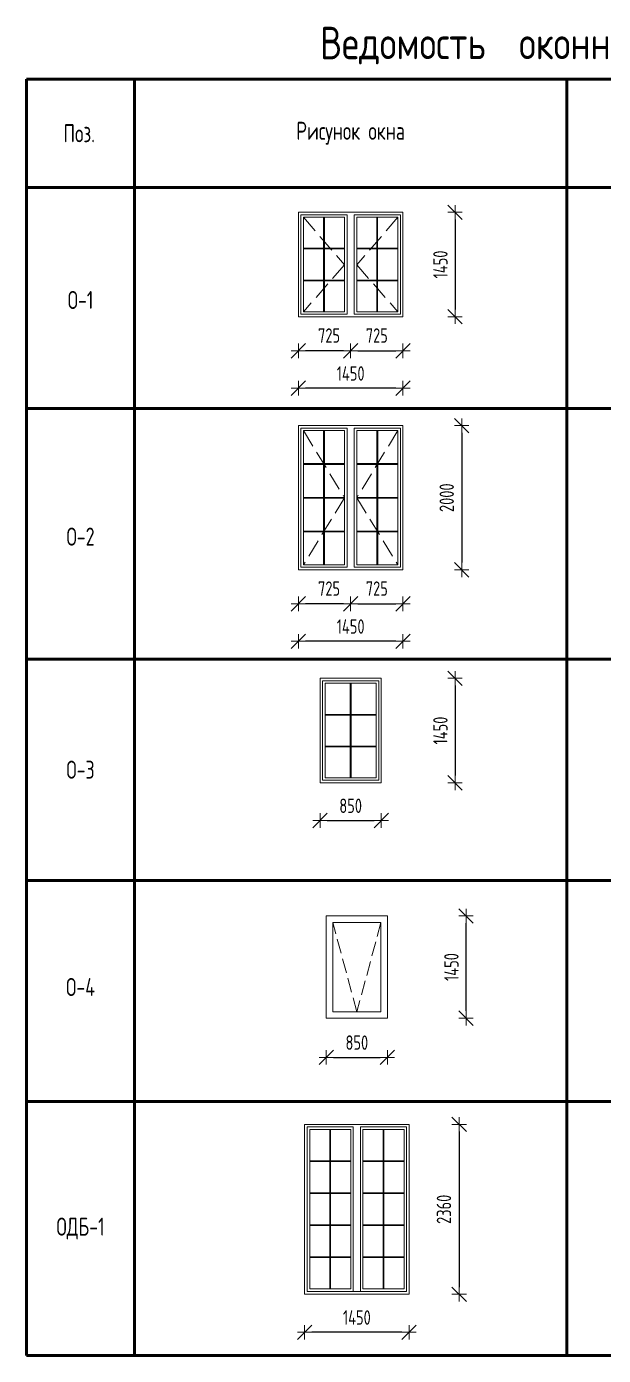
# Model space of a CAD drawing. Header units: millimetres. Extents: x -56498 to 234605, y -296269 to -29969.
# Drawn here: x 153500 to 161510, y -256886 to -238459 of the extents above; entities that cross this region are included whole.
import ezdxf
from ezdxf.enums import TextEntityAlignment as Align

# ---------------------------------------------------------------- set-up
doc = ezdxf.new("R2010")
doc.units = ezdxf.units.MM
doc.header["$LTSCALE"] = 100
doc.header["$PDMODE"] = 35
doc.linetypes.add('GOST2.303 4', pattern=[7, 5, -2, 0])
for name, color, linetype, lineweight in [('0.5', 7, 'Continuous', 50), ('Примітки 0.09', 200, 'Continuous', 9), ('Розміри 0.09', 5, 'Continuous', 9), ('Штрихові 0.18', 7, 'GOST2.303 4', 18), ('Штрихування 0.09', 253, 'Continuous', 9)]:
    doc.layers.add(name, color=color, linetype=linetype, lineweight=lineweight)
doc.styles.add('GOST 2.304', font='CS_Gost2304.shx')
doc.styles.add('SPDS', font='SPDS.shx', dxfattribs={"width": 0.9})
doc.dimstyles.new('Размерные цепочки', dxfattribs={"dimscale": 100, "dimtxt": 2, "dimasz": 1, "dimexe": 2, "dimexo": 2, "dimgap": 1, "dimtad": 1, "dimdec": 0, "dimzin": 0, "dimdsep": 46, "dimtxsty": 'SPDS', "dimblk": 'dblk_0', "dimcen": 2, "dimdle": 1.5, "dimse1": 1, "dimse2": 1, "dimadec": 0, "dimazin": 0, "dimtfac": 1, "dimtdec": 0, "dimtix": 1, "dimtmove": 2, "dimatfit": 3, "dimfxl": 0, "dimtolj": 1, "dimtzin": 0, "dimarcsym": 0})

# ---------------------------------------------------------------- blocks, each defined once
blk = doc.blocks.new('dblk_0')
at = {"color": 0, "linetype": 'ByBlock'}
for p, q in [((1, 1), (-1, -1)), ((-1, 0), (1, 0)), ((0, 1), (0, -1))]:
    blk.add_line(p, q, dxfattribs=at)
blk = doc.blocks.new('*D405')
at = {"layer": 'Defpoints', "color": 0, "ltscale": 100, "transparency": 16777216}
for p in [(157275, -242483), (158000, -242483), (157275, -242955)]:
    blk.add_point(p, dxfattribs=at)
at = {"layer": 'Розміри 0.09', "color": 0, "lineweight": -2, "ltscale": 100, "transparency": 16777216}
blk.add_line((157900, -242955), (157375, -242955), dxfattribs=at)
at = {"layer": 'Розміри 0.09', "color": 0, "lineweight": -2, "ltscale": 100, "transparency": 16777216, "xscale": 100, "yscale": 100, "zscale": 100, "rotation": 180}
blk.add_blockref('dblk_0', (157275, -242955), dxfattribs=at)
at = {"layer": 'Розміри 0.09', "color": 0, "lineweight": -2, "ltscale": 100, "transparency": 16777216, "xscale": 100, "yscale": 100, "zscale": 100}
blk.add_blockref('dblk_0', (158000, -242955), dxfattribs=at)
at = {"layer": 'Розміри 0.09', "color": 0, "ltscale": 100, "transparency": 16777216, "insert": (157700, -242743), "char_height": 200, "attachment_point": 5, "style": 'SPDS'}
blk.add_mtext('\\A1;725', dxfattribs=at)
blk = doc.blocks.new('*D406')
at = {"layer": 'Defpoints', "color": 0, "ltscale": 100, "transparency": 16777216}
for p in [(158000, -242483), (158725, -242483), (158725, -242955)]:
    blk.add_point(p, dxfattribs=at)
at = {"layer": 'Розміри 0.09', "color": 0, "lineweight": -2, "ltscale": 100, "transparency": 16777216}
blk.add_line((158100, -242955), (158625, -242955), dxfattribs=at)
at = {"layer": 'Розміри 0.09', "color": 0, "lineweight": -2, "ltscale": 100, "transparency": 16777216, "xscale": 100, "yscale": 100, "zscale": 100, "rotation": 180}
blk.add_blockref('dblk_0', (158000, -242955), dxfattribs=at)
at = {"layer": 'Розміри 0.09', "color": 0, "lineweight": -2, "ltscale": 100, "transparency": 16777216, "xscale": 100, "yscale": 100, "zscale": 100}
blk.add_blockref('dblk_0', (158725, -242955), dxfattribs=at)
at = {"layer": 'Розміри 0.09', "color": 0, "ltscale": 100, "transparency": 16777216, "insert": (158363, -242743), "char_height": 200, "attachment_point": 5, "style": 'SPDS'}
blk.add_mtext('\\A1;725', dxfattribs=at)
blk = doc.blocks.new('*D407')
at = {"layer": 'Defpoints', "color": 0, "ltscale": 100, "transparency": 16777216}
for p in [(157275, -242483), (158725, -242483), (157275, -243473)]:
    blk.add_point(p, dxfattribs=at)
at = {"layer": 'Розміри 0.09', "color": 0, "lineweight": -2, "ltscale": 100, "transparency": 16777216}
blk.add_line((158625, -243473), (157375, -243473), dxfattribs=at)
at = {"layer": 'Розміри 0.09', "color": 0, "lineweight": -2, "ltscale": 100, "transparency": 16777216, "xscale": 100, "yscale": 100, "zscale": 100, "rotation": 180}
blk.add_blockref('dblk_0', (157275, -243473), dxfattribs=at)
at = {"layer": 'Розміри 0.09', "color": 0, "lineweight": -2, "ltscale": 100, "transparency": 16777216, "xscale": 100, "yscale": 100, "zscale": 100}
blk.add_blockref('dblk_0', (158725, -243473), dxfattribs=at)
at = {"layer": 'Розміри 0.09', "color": 0, "ltscale": 100, "transparency": 16777216, "insert": (158000, -243269), "char_height": 200, "attachment_point": 5, "style": 'SPDS'}
blk.add_mtext('\\A1;1450', dxfattribs=at)
blk = doc.blocks.new('*D408')
at = {"layer": 'Defpoints', "color": 0, "ltscale": 100, "transparency": 16777216}
for p in [(158725, -241033), (158590, -242483), (159450, -242483)]:
    blk.add_point(p, dxfattribs=at)
at = {"layer": 'Розміри 0.09', "color": 0, "lineweight": -2, "ltscale": 100, "transparency": 16777216}
blk.add_line((159450, -241133), (159450, -242383), dxfattribs=at)
at = {"layer": 'Розміри 0.09', "color": 0, "lineweight": -2, "ltscale": 100, "transparency": 16777216, "xscale": 100, "yscale": 100, "zscale": 100}
for p, rotation in [((159450, -241033), 90), ((159450, -242483), 270)]:
    blk.add_blockref('dblk_0', p, dxfattribs=dict(at, rotation=rotation))
at = {"layer": 'Розміри 0.09', "color": 0, "ltscale": 100, "transparency": 16777216, "insert": (159246, -241758), "char_height": 200, "attachment_point": 5, "rotation": 90, "style": 'SPDS'}
blk.add_mtext('\\A1;1450', dxfattribs=at)
blk = doc.blocks.new('*D410')
at = {"layer": 'Defpoints', "color": 0, "ltscale": 100, "transparency": 16777216}
for p in [(158725, -243992), (158725, -245992), (159542, -245992)]:
    blk.add_point(p, dxfattribs=at)
at = {"layer": 'Розміри 0.09', "color": 0, "lineweight": -2, "ltscale": 100, "transparency": 16777216}
blk.add_line((159542, -244092), (159542, -245892), dxfattribs=at)
at = {"layer": 'Розміри 0.09', "color": 0, "lineweight": -2, "ltscale": 100, "transparency": 16777216, "xscale": 100, "yscale": 100, "zscale": 100}
for p, rotation in [((159542, -243992), 90), ((159542, -245992), 270)]:
    blk.add_blockref('dblk_0', p, dxfattribs=dict(at, rotation=rotation))
at = {"layer": 'Розміри 0.09', "color": 0, "ltscale": 100, "transparency": 16777216, "insert": (159334, -244992), "char_height": 200, "attachment_point": 5, "rotation": 90, "style": 'SPDS'}
blk.add_mtext('\\A1;2000', dxfattribs=at)
blk = doc.blocks.new('*D412')
at = {"layer": 'Defpoints', "color": 0, "ltscale": 100, "transparency": 16777216}
for p in [(157575, -248946), (158425, -248946), (158425, -249468)]:
    blk.add_point(p, dxfattribs=at)
at = {"layer": 'Розміри 0.09', "color": 0, "lineweight": -2, "ltscale": 100, "transparency": 16777216}
blk.add_line((157675, -249468), (158325, -249468), dxfattribs=at)
at = {"layer": 'Розміри 0.09', "color": 0, "lineweight": -2, "ltscale": 100, "transparency": 16777216, "xscale": 100, "yscale": 100, "zscale": 100, "rotation": 180}
blk.add_blockref('dblk_0', (157575, -249468), dxfattribs=at)
at = {"layer": 'Розміри 0.09', "color": 0, "lineweight": -2, "ltscale": 100, "transparency": 16777216, "xscale": 100, "yscale": 100, "zscale": 100}
blk.add_blockref('dblk_0', (158425, -249468), dxfattribs=at)
at = {"layer": 'Розміри 0.09', "color": 0, "ltscale": 100, "transparency": 16777216, "insert": (158000, -249264), "char_height": 200, "attachment_point": 5, "style": 'SPDS'}
blk.add_mtext('\\A1;850', dxfattribs=at)
blk = doc.blocks.new('*D413')
at = {"layer": 'Defpoints', "color": 0, "ltscale": 100, "transparency": 16777216}
for p in [(158600, -247496), (158425, -248946), (159450, -248946)]:
    blk.add_point(p, dxfattribs=at)
at = {"layer": 'Розміри 0.09', "color": 0, "lineweight": -2, "ltscale": 100, "transparency": 16777216}
blk.add_line((159450, -247596), (159450, -248846), dxfattribs=at)
at = {"layer": 'Розміри 0.09', "color": 0, "lineweight": -2, "ltscale": 100, "transparency": 16777216, "xscale": 100, "yscale": 100, "zscale": 100}
for p, rotation in [((159450, -247496), 90), ((159450, -248946), 270)]:
    blk.add_blockref('dblk_0', p, dxfattribs=dict(at, rotation=rotation))
at = {"layer": 'Розміри 0.09', "color": 0, "ltscale": 100, "transparency": 16777216, "insert": (159246, -248221), "char_height": 200, "attachment_point": 5, "rotation": 90, "style": 'SPDS'}
blk.add_mtext('\\A1;1450', dxfattribs=at)
blk = doc.blocks.new('*D414')
at = {"layer": 'Defpoints', "color": 0, "ltscale": 100, "transparency": 16777216}
for p in [(158511, -250792), (159603, -250792), (158511, -252209)]:
    blk.add_point(p, dxfattribs=at)
at = {"layer": 'Розміри 0.09', "color": 0, "lineweight": -2, "ltscale": 100, "transparency": 16777216}
blk.add_line((159603, -252109), (159603, -250892), dxfattribs=at)
at = {"layer": 'Розміри 0.09', "color": 0, "lineweight": -2, "ltscale": 100, "transparency": 16777216, "xscale": 100, "yscale": 100, "zscale": 100}
for p, rotation in [((159603, -250792), 90), ((159603, -252209), 270)]:
    blk.add_blockref('dblk_0', p, dxfattribs=dict(at, rotation=rotation))
at = {"layer": 'Розміри 0.09', "color": 0, "ltscale": 100, "transparency": 16777216, "insert": (159399, -251500), "char_height": 200, "attachment_point": 5, "rotation": 90, "style": 'SPDS'}
blk.add_mtext('\\A1;1450', dxfattribs=at)
blk = doc.blocks.new('*D415')
at = {"layer": 'Defpoints', "color": 0, "ltscale": 100, "transparency": 16777216}
for p in [(157661, -252209), (158511, -252209), (158511, -252753)]:
    blk.add_point(p, dxfattribs=at)
at = {"layer": 'Розміри 0.09', "color": 0, "lineweight": -2, "ltscale": 100, "transparency": 16777216}
blk.add_line((157761, -252753), (158411, -252753), dxfattribs=at)
at = {"layer": 'Розміри 0.09', "color": 0, "lineweight": -2, "ltscale": 100, "transparency": 16777216, "xscale": 100, "yscale": 100, "zscale": 100, "rotation": 180}
blk.add_blockref('dblk_0', (157661, -252753), dxfattribs=at)
at = {"layer": 'Розміри 0.09', "color": 0, "lineweight": -2, "ltscale": 100, "transparency": 16777216, "xscale": 100, "yscale": 100, "zscale": 100}
blk.add_blockref('dblk_0', (158511, -252753), dxfattribs=at)
at = {"layer": 'Розміри 0.09', "color": 0, "ltscale": 100, "transparency": 16777216, "insert": (158086, -252548), "char_height": 200, "attachment_point": 5, "style": 'SPDS'}
blk.add_mtext('\\A1;850', dxfattribs=at)
blk = doc.blocks.new('*D491')
at = {"layer": 'Defpoints', "color": 0, "ltscale": 100, "transparency": 16777216}
for p in [(157275, -245992), (158000, -245992), (157275, -246464)]:
    blk.add_point(p, dxfattribs=at)
at = {"layer": 'Розміри 0.09', "color": 0, "lineweight": -2, "ltscale": 100, "transparency": 16777216}
blk.add_line((157900, -246464), (157375, -246464), dxfattribs=at)
at = {"layer": 'Розміри 0.09', "color": 0, "lineweight": -2, "ltscale": 100, "transparency": 16777216, "xscale": 100, "yscale": 100, "zscale": 100, "rotation": 180}
blk.add_blockref('dblk_0', (157275, -246464), dxfattribs=at)
at = {"layer": 'Розміри 0.09', "color": 0, "lineweight": -2, "ltscale": 100, "transparency": 16777216, "xscale": 100, "yscale": 100, "zscale": 100}
blk.add_blockref('dblk_0', (158000, -246464), dxfattribs=at)
at = {"layer": 'Розміри 0.09', "color": 0, "ltscale": 100, "transparency": 16777216, "insert": (157700, -246252), "char_height": 200, "attachment_point": 5, "style": 'SPDS'}
blk.add_mtext('\\A1;725', dxfattribs=at)
blk = doc.blocks.new('*D492')
at = {"layer": 'Defpoints', "color": 0, "ltscale": 100, "transparency": 16777216}
for p in [(158000, -245992), (158725, -245992), (158725, -246464)]:
    blk.add_point(p, dxfattribs=at)
at = {"layer": 'Розміри 0.09', "color": 0, "lineweight": -2, "ltscale": 100, "transparency": 16777216}
blk.add_line((158100, -246464), (158625, -246464), dxfattribs=at)
at = {"layer": 'Розміри 0.09', "color": 0, "lineweight": -2, "ltscale": 100, "transparency": 16777216, "xscale": 100, "yscale": 100, "zscale": 100, "rotation": 180}
blk.add_blockref('dblk_0', (158000, -246464), dxfattribs=at)
at = {"layer": 'Розміри 0.09', "color": 0, "lineweight": -2, "ltscale": 100, "transparency": 16777216, "xscale": 100, "yscale": 100, "zscale": 100}
blk.add_blockref('dblk_0', (158725, -246464), dxfattribs=at)
at = {"layer": 'Розміри 0.09', "color": 0, "ltscale": 100, "transparency": 16777216, "insert": (158363, -246252), "char_height": 200, "attachment_point": 5, "style": 'SPDS'}
blk.add_mtext('\\A1;725', dxfattribs=at)
blk = doc.blocks.new('*D493')
at = {"layer": 'Defpoints', "color": 0, "ltscale": 100, "transparency": 16777216}
for p in [(157275, -245992), (158725, -245992), (157275, -246982)]:
    blk.add_point(p, dxfattribs=at)
at = {"layer": 'Розміри 0.09', "color": 0, "lineweight": -2, "ltscale": 100, "transparency": 16777216}
blk.add_line((158625, -246982), (157375, -246982), dxfattribs=at)
at = {"layer": 'Розміри 0.09', "color": 0, "lineweight": -2, "ltscale": 100, "transparency": 16777216, "xscale": 100, "yscale": 100, "zscale": 100, "rotation": 180}
blk.add_blockref('dblk_0', (157275, -246982), dxfattribs=at)
at = {"layer": 'Розміри 0.09', "color": 0, "lineweight": -2, "ltscale": 100, "transparency": 16777216, "xscale": 100, "yscale": 100, "zscale": 100}
blk.add_blockref('dblk_0', (158725, -246982), dxfattribs=at)
at = {"layer": 'Розміри 0.09', "color": 0, "ltscale": 100, "transparency": 16777216, "insert": (158000, -246778), "char_height": 200, "attachment_point": 5, "style": 'SPDS'}
blk.add_mtext('\\A1;1450', dxfattribs=at)
blk = doc.blocks.new('*D494')
at = {"layer": 'Defpoints', "color": 0, "ltscale": 100, "transparency": 16777216}
for p in [(157361, -256037), (158811, -256037), (157361, -256564)]:
    blk.add_point(p, dxfattribs=at)
at = {"layer": 'Розміри 0.09', "color": 0, "lineweight": -2, "ltscale": 100, "transparency": 16777216}
blk.add_line((158711, -256564), (157461, -256564), dxfattribs=at)
at = {"layer": 'Розміри 0.09', "color": 0, "lineweight": -2, "ltscale": 100, "transparency": 16777216, "xscale": 100, "yscale": 100, "zscale": 100, "rotation": 180}
blk.add_blockref('dblk_0', (157361, -256564), dxfattribs=at)
at = {"layer": 'Розміри 0.09', "color": 0, "lineweight": -2, "ltscale": 100, "transparency": 16777216, "xscale": 100, "yscale": 100, "zscale": 100}
blk.add_blockref('dblk_0', (158811, -256564), dxfattribs=at)
at = {"layer": 'Розміри 0.09', "color": 0, "ltscale": 100, "transparency": 16777216, "insert": (158086, -256360), "char_height": 200, "attachment_point": 5, "style": 'SPDS'}
blk.add_mtext('\\A1;1450', dxfattribs=at)
blk = doc.blocks.new('*D496')
at = {"layer": 'Defpoints', "color": 0, "ltscale": 100, "transparency": 16777216}
for p in [(158811, -253682), (158811, -256037), (159507, -256037)]:
    blk.add_point(p, dxfattribs=at)
at = {"layer": 'Розміри 0.09', "color": 0, "lineweight": -2, "ltscale": 100, "transparency": 16777216}
blk.add_line((159507, -253782), (159507, -255937), dxfattribs=at)
at = {"layer": 'Розміри 0.09', "color": 0, "lineweight": -2, "ltscale": 100, "transparency": 16777216, "xscale": 100, "yscale": 100, "zscale": 100}
for p, rotation in [((159507, -253682), 90), ((159507, -256037), 270)]:
    blk.add_blockref('dblk_0', p, dxfattribs=dict(at, rotation=rotation))
at = {"layer": 'Розміри 0.09', "color": 0, "ltscale": 100, "transparency": 16777216, "insert": (159295, -254860), "char_height": 200, "attachment_point": 5, "rotation": 90, "style": 'SPDS'}
blk.add_mtext('\\A1;2360', dxfattribs=at)

msp = doc.modelspace()

# ---------------------------------------------------------------- hatches: boundary and pattern name
at = {"layer": 'Штрихування 0.09'}
for points in [[(158050.035, -241067.936), (157950.088, -241067.936), (157950.088, -241068.311), (158050.035, -241068.311), (158050.035, -241067.936)], [(157950.08, -244026.948), (157950.08, -244027.248), (158050.028, -244027.248), (158050.028, -244026.948), (157950.08, -244026.948)]]:
    msp.add_hatch(color=256, dxfattribs=at).paths.add_polyline_path(points, flags=0)

# ---------------------------------------------------------------- linework, layer by layer
at = {"layer": '0.5'}
for p, q in [((153500.054, -239188.209), (172000.054, -239188.209)), ((153500.054, -256885.685), (153500.054, -239188.209)), ((155000.054, -239188.209), (155000.054, -256885.685)), ((161000.054, -239188.209), (161000.054, -256885.685)), ((153500.054, -240688.209), (172000.054, -240688.209)), ((153500.054, -243756.495), (172000.054, -243756.495)), ((153500.054, -247229.369), (172000.054, -247229.369)), ((153500.054, -250297.656), (172000.054, -250297.656)), ((153500.054, -253365.943), (172000.054, -253365.943)), ((153500.054, -256885.685), (172000.054, -256885.685))]:
    msp.add_line(p, q, dxfattribs=at)
at = {"layer": 'Штрихові 0.18', "ltscale": 0.5}
for points in [[(157345.053, -241102.978), (157915.046, -241762.978), (157345.053, -242412.949)], [(158655.055, -241102.978), (158085.062, -241762.978), (158655.055, -242412.949)], [(157345.068, -244061.914), (157915.039, -244991.906), (157345.068, -245921.897)], [(158655.04, -244061.914), (158085.069, -244991.906), (158655.04, -245921.897)]]:
    msp.add_lwpolyline(points, dxfattribs=at)
at = {"layer": 'Штрихові 0.18', "ltscale": 0.4}
msp.add_lwpolyline([(158420.698, -250881.447), (158086.202, -252119.43), (157751.705, -250881.447)], dxfattribs=at)
at = {"layer": 'Штрихування 0.09'}
for p, q in [((157275.053, -242482.957), (157275.053, -241032.969)), ((157275.053, -241032.969), (158725.055, -241032.969)), ((157310.057, -241067.936), (157310.057, -242447.916)), ((157950.088, -241067.936), (157310.057, -241067.936)), ((157345.053, -242412.949), (157345.053, -241102.978)), ((157345.053, -241102.978), (157915.046, -241102.978)), ((157625.056, -241102.978), (157625.056, -241532.931)), ((157635.051, -241532.931), (157635.051, -241102.978)), ((157915.046, -241102.978), (157915.046, -242412.949)), ((157950.088, -242447.916), (157950.088, -241067.936)), ((158050.035, -241067.936), (158050.035, -242447.916)), ((158690.014, -241067.936), (158050.035, -241067.936)), ((158085.077, -242412.949), (158085.077, -241102.978)), ((158085.077, -241102.978), (158655.047, -241102.978)), ((158365.035, -241102.978), (158365.035, -241532.931)), ((158375.014, -241532.931), (158375.014, -241102.978)), ((158655.047, -241102.978), (158655.047, -242412.949)), ((158690.014, -242447.916), (158690.014, -241067.936)), ((158725.055, -241032.969), (158725.055, -242482.957)), ((157625.056, -241532.931), (157345.053, -241532.931)), ((157345.053, -241542.911), (157625.056, -241542.911)), ((157625.056, -241542.911), (157625.056, -241532.931)), ((157625.056, -241542.911), (157625.056, -241972.94)), ((157915.046, -241532.931), (157635.051, -241532.931)), ((157635.051, -241532.931), (157635.051, -241542.911)), ((157635.051, -241972.94), (157635.051, -241542.911)), ((157635.051, -241542.911), (157915.046, -241542.911)), ((158365.035, -241532.931), (158085.077, -241532.931)), ((158085.077, -241542.911), (158365.035, -241542.911)), ((158365.035, -241542.911), (158365.035, -241532.931)), ((158365.035, -241542.911), (158365.035, -241972.94)), ((158655.047, -241532.931), (158375.014, -241532.931)), ((158375.014, -241532.931), (158375.014, -241542.911)), ((158375.014, -241972.94), (158375.014, -241542.911)), ((158375.014, -241542.911), (158655.047, -241542.911)), ((157625.056, -241972.94), (157345.053, -241972.94)), ((157345.053, -241982.92), (157625.056, -241982.92)), ((157625.056, -241982.92), (157625.056, -241972.94)), ((157625.056, -241982.92), (157625.056, -242410.848)), ((157915.046, -241972.94), (157635.051, -241972.94)), ((157635.051, -241972.94), (157635.051, -241982.92)), ((157635.051, -242410.848), (157635.051, -241982.92)), ((157635.051, -241982.92), (157915.046, -241982.92)), ((158365.035, -241972.94), (158085.077, -241972.94)), ((158085.077, -241982.92), (158365.035, -241982.92)), ((158365.035, -241982.92), (158365.035, -241972.94)), ((158365.035, -241982.92), (158365.035, -242412.949)), ((158655.047, -241972.94), (158375.014, -241972.94)), ((158375.014, -241972.94), (158375.014, -241982.92)), ((158375.014, -242412.949), (158375.014, -241982.92)), ((158375.014, -241982.92), (158655.047, -241982.92)), ((158725.055, -242482.957), (157275.053, -242482.957)), ((157310.057, -242447.916), (157950.088, -242447.916)), ((157915.046, -242412.949), (157345.053, -242412.949)), ((158050.035, -242447.916), (158690.014, -242447.916)), ((158655.047, -242412.949), (158085.077, -242412.949)), ((157275.06, -245991.905), (157275.06, -243991.906)), ((157275.06, -243991.906), (158725.048, -243991.906)), ((157310.027, -244026.948), (157310.027, -245956.938)), ((157950.08, -244026.948), (157310.027, -244026.948)), ((157345.068, -245921.897), (157345.068, -244061.914)), ((157345.068, -244061.914), (157915.039, -244061.914)), ((157625.026, -244061.914), (157625.026, -244519.406)), ((157635.081, -244519.406), (157635.081, -244061.914)), ((157915.039, -244061.914), (157915.039, -245921.897)), ((157950.08, -245956.938), (157950.08, -244026.948)), ((158050.028, -244026.948), (158050.028, -245956.938)), ((158690.081, -244026.948), (158050.028, -244026.948)), ((158085.069, -245921.897), (158085.069, -244061.914)), ((158085.069, -244061.914), (158655.04, -244061.914)), ((158365.027, -244061.914), (158365.027, -244519.406)), ((158375.082, -244519.406), (158375.082, -244061.914)), ((158655.04, -244061.914), (158655.04, -245921.897)), ((158690.081, -245956.938), (158690.081, -244026.948)), ((158725.048, -243991.906), (158725.048, -245991.905)), ((157625.026, -244519.406), (157345.068, -244519.406)), ((157625.026, -244529.461), (157625.026, -244519.406)), ((157915.039, -244519.406), (157635.081, -244519.406)), ((157635.081, -244519.406), (157635.081, -244529.461)), ((158365.027, -244519.406), (158085.069, -244519.406)), ((158365.027, -244529.461), (158365.027, -244519.406)), ((158655.04, -244519.406), (158375.082, -244519.406)), ((158375.082, -244519.406), (158375.082, -244529.461)), ((157345.068, -244529.461), (157625.026, -244529.461)), ((157625.026, -244529.461), (157625.026, -244986.953)), ((157635.081, -244986.953), (157635.081, -244529.461)), ((157635.081, -244529.461), (157915.039, -244529.461)), ((158085.069, -244529.461), (158365.027, -244529.461)), ((158365.027, -244529.461), (158365.027, -244986.953)), ((158375.082, -244986.953), (158375.082, -244529.461)), ((158375.082, -244529.461), (158655.04, -244529.461)), ((157625.026, -244986.953), (157345.068, -244986.953)), ((157345.068, -244996.933), (157625.026, -244996.933)), ((157625.026, -244996.933), (157625.026, -244986.953)), ((157625.026, -244996.933), (157625.026, -245454.425)), ((157915.039, -244986.953), (157635.081, -244986.953)), ((157635.081, -244986.953), (157635.081, -244996.933)), ((157635.081, -245454.425), (157635.081, -244996.933)), ((157635.081, -244996.933), (157915.039, -244996.933)), ((158365.027, -244986.953), (158085.069, -244986.953)), ((158085.069, -244996.933), (158365.027, -244996.933)), ((158365.027, -244996.933), (158365.027, -244986.953)), ((158365.027, -244996.933), (158365.027, -245454.425)), ((158655.04, -244986.953), (158375.082, -244986.953)), ((158375.082, -244986.953), (158375.082, -244996.933)), ((158375.082, -245454.425), (158375.082, -244996.933)), ((158375.082, -244996.933), (158655.04, -244996.933)), ((157625.026, -245454.425), (157345.068, -245454.425)), ((157345.068, -245464.405), (157625.026, -245464.405)), ((157625.026, -245464.405), (157625.026, -245454.425)), ((157625.026, -245464.405), (157625.026, -245921.897)), ((157915.039, -245454.425), (157635.081, -245454.425)), ((157635.081, -245454.425), (157635.081, -245464.405)), ((157635.081, -245921.897), (157635.081, -245464.405)), ((157635.081, -245464.405), (157915.039, -245464.405)), ((158365.027, -245454.425), (158085.069, -245454.425)), ((158085.069, -245464.405), (158365.027, -245464.405)), ((158365.027, -245464.405), (158365.027, -245454.425)), ((158365.027, -245464.405), (158365.027, -245921.897)), ((158655.04, -245454.425), (158375.082, -245454.425)), ((158375.082, -245454.425), (158375.082, -245464.405)), ((158375.082, -245921.897), (158375.082, -245464.405)), ((158375.082, -245464.405), (158655.04, -245464.405)), ((158725.048, -245991.905), (157275.06, -245991.905)), ((157310.027, -245956.938), (157950.08, -245956.938)), ((157915.039, -245921.897), (157345.068, -245921.897)), ((158050.028, -245956.938), (158690.081, -245956.938)), ((158655.04, -245921.897), (158085.069, -245921.897)), ((157575.09, -248945.802), (157575.09, -247495.813)), ((157575.09, -247495.813), (158425.018, -247495.813)), ((157610.056, -247530.855), (157610.056, -248910.835)), ((158390.052, -247530.855), (157610.056, -247530.855)), ((157645.023, -248875.869), (157645.023, -247565.821)), ((157645.023, -247565.821), (158355.085, -247565.821)), ((157995.064, -247565.821), (157995.064, -247995.851)), ((158005.044, -247995.851), (158005.044, -247565.821)), ((158355.085, -247565.821), (158355.085, -248875.869)), ((158390.052, -248910.835), (158390.052, -247530.855)), ((158425.018, -247495.813), (158425.018, -248945.802)), ((157995.064, -247995.851), (157645.023, -247995.851)), ((157645.023, -248005.83), (157995.064, -248005.83)), ((157995.064, -248005.83), (157995.064, -247995.851)), ((157995.064, -248005.83), (157995.064, -248435.86)), ((158355.085, -247995.851), (158005.044, -247995.851)), ((158005.044, -247995.851), (158005.044, -248005.83)), ((158005.044, -248435.86), (158005.044, -248005.83)), ((158005.044, -248005.83), (158355.085, -248005.83)), ((157995.064, -248435.86), (157645.023, -248435.86)), ((157645.023, -248445.839), (157995.064, -248445.839)), ((157995.064, -248445.839), (157995.064, -248435.86)), ((157995.064, -248445.839), (157995.064, -248875.869)), ((158355.085, -248435.86), (158005.044, -248435.86)), ((158005.044, -248435.86), (158005.044, -248445.839)), ((158005.044, -248875.869), (158005.044, -248445.839)), ((158005.044, -248445.839), (158355.085, -248445.839)), ((158425.018, -248945.802), (157575.09, -248945.802)), ((157610.056, -248910.835), (158390.052, -248910.835)), ((158355.085, -248875.869), (157645.023, -248875.869)), ((157361.208, -256037.371), (157361.208, -253682.379)), ((157361.208, -253682.379), (158811.196, -253682.379)), ((157396.249, -253717.421), (157396.249, -255997.377)), ((158036.228, -253717.421), (157396.249, -253717.421)), ((158036.228, -255997.377), (158036.228, -253717.421)), ((158136.25, -253717.421), (158136.25, -255997.377)), ((158776.229, -253717.421), (158136.25, -253717.421)), ((158776.229, -255997.377), (158776.229, -253717.421)), ((158811.196, -253682.379), (158811.196, -256037.371)), ((157431.216, -255962.411), (157431.216, -253752.387)), ((157431.216, -253752.387), (158001.261, -253752.387)), ((157711.249, -253752.387), (157711.249, -254186.393)), ((157721.228, -254186.393), (157721.228, -253752.387)), ((158001.261, -253752.387), (158001.261, -255962.411)), ((158171.217, -255962.411), (158171.217, -253752.387)), ((158171.217, -253752.387), (158741.262, -253752.387)), ((158451.25, -253752.387), (158451.25, -254186.393)), ((158461.229, -254186.393), (158461.229, -253752.387)), ((158741.262, -253752.387), (158741.262, -255962.411)), ((157711.249, -254186.393), (157431.216, -254186.393)), ((157431.216, -254196.373), (157711.249, -254196.373)), ((157711.249, -254196.373), (157711.249, -254186.393)), ((157711.249, -254196.373), (157711.249, -254630.379)), ((158001.261, -254186.393), (157721.228, -254186.393)), ((157721.228, -254186.393), (157721.228, -254196.373)), ((157721.228, -254630.379), (157721.228, -254196.373)), ((157721.228, -254196.373), (158001.261, -254196.373)), ((158451.25, -254186.393), (158171.217, -254186.393)), ((158171.217, -254196.373), (158451.25, -254196.373)), ((158451.25, -254196.373), (158451.25, -254186.393)), ((158451.25, -254196.373), (158451.25, -254630.379)), ((158741.262, -254186.393), (158461.229, -254186.393)), ((158461.229, -254196.373), (158461.229, -254186.393)), ((158461.229, -254630.379), (158461.229, -254196.373)), ((158461.229, -254196.373), (158741.262, -254196.373)), ((157711.249, -254630.379), (157431.216, -254630.379)), ((157431.216, -254640.433), (157711.249, -254640.433)), ((157711.249, -254640.433), (157711.249, -254630.379)), ((157711.249, -254640.433), (157711.249, -255074.364)), ((158001.261, -254630.379), (157721.228, -254630.379)), ((157721.228, -254630.379), (157721.228, -254640.433)), ((157721.228, -255074.364), (157721.228, -254640.433)), ((157721.228, -254640.433), (158001.261, -254640.433)), ((158451.25, -254630.379), (158171.217, -254630.379)), ((158171.217, -254640.433), (158451.25, -254640.433)), ((158451.25, -254640.433), (158451.25, -254630.379)), ((158451.25, -254640.433), (158451.25, -255074.364)), ((158741.262, -254630.379), (158461.229, -254630.379)), ((158461.229, -254630.379), (158461.229, -254640.433)), ((158461.229, -255074.364), (158461.229, -254640.433)), ((158461.229, -254640.433), (158741.262, -254640.433)), ((157711.324, -255074.364), (157431.291, -255074.364)), ((157431.291, -255084.419), (157711.324, -255084.419)), ((157711.324, -255084.419), (157711.324, -255074.364)), ((157711.324, -255084.419), (157711.324, -255962.411)), ((158001.336, -255074.364), (157721.303, -255074.364)), ((157721.303, -255074.364), (157721.303, -255084.419)), ((157721.303, -255962.411), (157721.303, -255084.419)), ((157721.303, -255084.419), (158001.336, -255084.419)), ((158451.325, -255074.364), (158171.292, -255074.364)), ((158171.292, -255084.419), (158451.325, -255084.419)), ((158451.325, -255084.419), (158451.325, -255074.364)), ((158451.325, -255084.419), (158451.325, -255962.411)), ((158741.337, -255074.364), (158461.305, -255074.364)), ((158461.305, -255074.364), (158461.305, -255084.419)), ((158461.305, -255962.411), (158461.305, -255084.419)), ((158461.305, -255084.419), (158741.337, -255084.419)), ((157711.324, -255518.425), (157431.216, -255518.425)), ((157431.216, -255528.405), (157711.324, -255528.405)), ((158001.261, -255518.425), (157721.303, -255518.425)), ((157721.303, -255528.405), (158001.336, -255528.405)), ((158036.303, -255518.425), (158036.228, -255518.425)), ((158451.1, -255528.405), (158171.067, -255528.405)), ((158171.142, -255518.425), (158451.1, -255518.425)), ((158461.079, -255518.425), (158741.187, -255518.425)), ((158741.187, -255528.405), (158461.079, -255528.405)), ((157361.208, -256037.371), (158811.196, -256037.371)), ((158776.229, -255997.377), (157396.249, -255997.377)), ((158001.336, -255962.411), (157431.216, -255962.411)), ((158171.067, -255962.411), (158741.262, -255962.411))]:
    msp.add_line(p, q, dxfattribs=at)
at = {"layer": 'Штрихування 0.09', "ltscale": 0.75}
for p, q in [((158420.698, -250881.447), (157751.705, -250881.447)), ((157751.705, -250881.447), (157751.705, -252119.43)), ((158420.698, -250881.447), (158420.698, -252119.43)), ((158420.698, -252119.43), (157751.705, -252119.43))]:
    msp.add_line(p, q, dxfattribs=at)
msp.add_lwpolyline([(157661.202, -252208.772), (158511.202, -252208.772), (158511.202, -250792.105), (157661.202, -250792.105)], close=True, dxfattribs=at)

# ---------------------------------------------------------------- texts
at = {"layer": 'Примітки 0.09', "style": 'GOST 2.304'}
msp.add_text('Ведомость  оконных и оконно-дверных блоков', height=450, dxfattribs=at).set_placement((162920.435, -238911.659), align=Align.CENTER)
at = {"layer": 'Примітки 0.09', "char_height": 250, "attachment_point": 5, "style": 'SPDS'}
for s, insert, width in [('Поз.', (154232.209, -239938.209), 1000), ('Рисунок окна', (158000.054, -239938.209), 6000), ('О-1', (154250.054, -242250.205), 1500), ('О-2', (154250.054, -245531.492), 1500), ('О-3', (154250.054, -248763.513), 1500), ('О-4', (154250.054, -251777.202), 1500), ('ОДБ-1', (154250.054, -255125.814), 1500)]:
    msp.add_mtext(s, dxfattribs=dict(at, insert=insert, width=width))

# ---------------------------------------------------------------- dimensions: what is measured, and where the dimension line sits
at = {"layer": 'Розміри 0.09', "color": 1, "ltscale": 100}
for base, p1, p2, text, picture, middle in [((159449.818, -242482.957), (158725.055, -241032.969), (158590.246, -242482.957), '1450', '*D408', (159245.676, -241757.963)), ((159603.214, -250792.105), (158511.202, -252208.772), (158511.202, -250792.105), '1450', '*D414', (159399.072, -251500.438)), ((159506.721, -256037.371), (158811.196, -253682.379), (158811.196, -256037.371), '2360', '*D496', (159294.833, -254859.875))]:
    dim = msp.add_linear_dim(base=base, p1=p1, p2=p2, angle=90, text=text, dimstyle='Размерные цепочки', override={"dimlfac": 1, "dimtxsty": 'SPDS', "dimtmove": 1, "dimtolj": 1}, dxfattribs=at)
    dim.commit()
    dim.dimension.update_dxf_attribs({"geometry": picture, "text_midpoint": middle})
for base, p1, p2, picture, middle in [((157275.053, -242955.102), (158000.054, -242482.957), (157275.053, -242482.957), '*D405', (157700.054, -242955.102)), ((157275.053, -246464.05), (158000.054, -245991.905), (157275.053, -245991.905), '*D491', (157700.054, -246464.05))]:
    dim = msp.add_linear_dim(base=base, p1=p1, p2=p2, dimstyle='Размерные цепочки', override={"dimlfac": 1, "dimtxsty": 'SPDS', "dimtmove": 1, "dimtolj": 1}, dxfattribs=at)
    dim.commit()
    dim.dimension.update_dxf_attribs({"geometry": picture, "text_midpoint": middle, "dimtype": 160})
for base, p1, p2, picture, middle in [((157275.053, -243472.941), (158725.055, -242482.957), (157275.053, -242482.957), '*D407', (158000.054, -243268.799)), ((158725.055, -242955.102), (158000.054, -242482.957), (158725.055, -242482.957), '*D406', (158362.555, -242743.214)), ((157275.053, -246981.889), (158725.055, -245991.905), (157275.053, -245991.905), '*D493', (158000.054, -246777.747)), ((158725.055, -246464.05), (158000.054, -245991.905), (158725.055, -245991.905), '*D492', (158362.555, -246252.161)), ((158511.202, -252752.557), (157661.202, -252208.772), (158511.202, -252208.772), '*D415', (158086.202, -252548.415)), ((157361.208, -256564.126), (158811.196, -256037.371), (157361.208, -256037.371), '*D494', (158086.202, -256359.984))]:
    dim = msp.add_linear_dim(base=base, p1=p1, p2=p2, dimstyle='Размерные цепочки', override={"dimlfac": 1, "dimtxsty": 'SPDS', "dimtmove": 1, "dimtolj": 1}, dxfattribs=at)
    dim.commit()
    dim.dimension.update_dxf_attribs({"geometry": picture, "text_midpoint": middle})
for base, p1, p2, picture, middle in [((159542.189, -245991.905), (158725.048, -243991.906), (158725.048, -245991.905), '*D410', (159334.443, -244991.906)), ((159449.818, -248945.802), (158600.054, -247495.813), (158425.018, -248945.802), '*D413', (159245.676, -248220.808))]:
    dim = msp.add_linear_dim(base=base, p1=p1, p2=p2, angle=90, dimstyle='Размерные цепочки', override={"dimlfac": 1, "dimtxsty": 'SPDS', "dimtmove": 1, "dimtolj": 1}, dxfattribs=at)
    dim.commit()
    dim.dimension.update_dxf_attribs({"geometry": picture, "text_midpoint": middle})
dim = msp.add_linear_dim(base=(158425.018, -249467.958), p1=(157575.09, -248945.802), p2=(158425.018, -248945.802), text='850', dimstyle='Размерные цепочки', override={"dimlfac": 1, "dimtxsty": 'SPDS', "dimtmove": 1, "dimtolj": 1}, dxfattribs=at)
dim.commit()
dim.dimension.update_dxf_attribs({"geometry": '*D412', "text_midpoint": (158000.054, -249263.815)})

doc.saveas('drawing.dxf')
